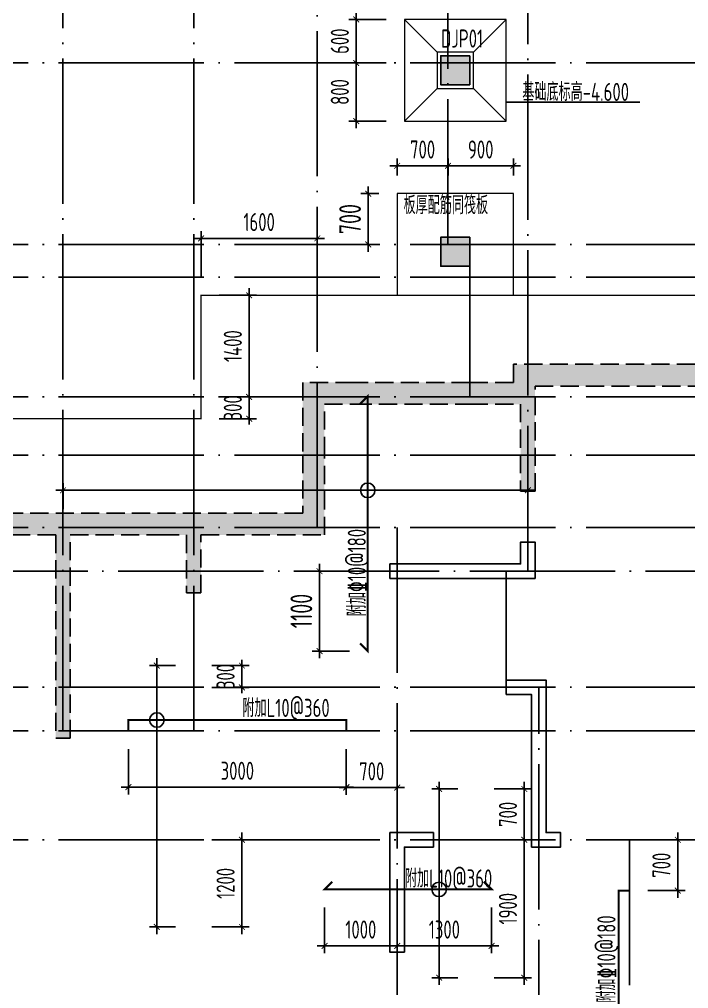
# Model space of a CAD drawing. Extents: x -668857 to 143095, y -247466 to 228182.
# Drawn here: x -398928 to -389716, y 201797 to 215146 of the extents above; entities that cross this region are included whole.
import ezdxf
from ezdxf.enums import TextEntityAlignment as Align

# ---------------------------------------------------------------- set-up
doc = ezdxf.new("R2010")
doc.units = 0
doc.header["$LTSCALE"] = 1000
doc.linetypes.add('DASH', pattern=[0.35, 0.25, -0.1])
doc.linetypes.add('DOTE', pattern=[2.42, 2, -0.2, 0.02, -0.2])
doc.layers.get('0').update_dxf_attribs({"linetype": 'CONTINUOUS'})
doc.layers.get('DEFPOINTS').update_dxf_attribs({"linetype": 'CONTINUOUS'})
for name, color, linetype in [('A-DOTE', 10, 'DOTE'), ('DIM', 2, 'CONTINUOUS'), ('DIM_ELEV', 3, 'CONTINUOUS'), ('S-B板配筋', 6, 'CONTINUOUS'), ('S-B板配筋号', 7, 'CONTINUOUS'), ('S-J基础底板', 5, 'CONTINUOUS'), ('S-J基础底板标注', 3, 'CONTINUOUS'), ('S-Q墙填充', 252, 'CONTINUOUS'), ('S-Q墙实线', 6, 'CONTINUOUS'), ('S-Q墙虚线', 6, 'DASH'), ('独立基础', 2, 'CONTINUOUS')]:
    doc.layers.add(name, color=color, linetype=linetype)
doc.layers.add('PUB_HATCH', color=8, linetype='CONTINUOUS', lineweight=9)
doc.layers.add('独基集中标注', color=7, linetype='CONTINUOUS', lineweight=18)
doc.styles.add('TSSD_DIMENSION', font='Tssdeng.shx', dxfattribs={"width": 0.7, "bigfont": 'tssdchn.shx'})
doc.styles.add('TSSD_REIN', font='tssdeng.shx', dxfattribs={"width": 0.7, "height": 300, "bigfont": 'tssdchn.shx'})
doc.styles.add('样式 1', font='yjkeng.shx', dxfattribs={"width": 0.7, "height": 250, "bigfont": 'yjkchn.shx'})
doc.dimstyles.new('TSSD_100_100$0', dxfattribs={"dimtxt": 300, "dimasz": 80, "dimexe": 100, "dimexo": 250, "dimgap": 100, "dimtad": 1, "dimdec": 0, "dimzin": 0, "dimdsep": 46, "dimtxsty": 'TSSD_DIMENSION', "dimblk": 'ARCHTICK', "dimcen": 0, "dimdle": 100, "dimclrd": 3, "dimclre": 3, "dimclrt": 7, "dimadec": 0, "dimazin": 0, "dimtfac": 1, "dimtdec": 0, "dimtix": 1, "dimtmove": 2, "dimatfit": 3, "dimldrblk": 'ARCHTICK', "dimfxl": 0, "dimtolj": 1, "dimtzin": 0, "dimarcsym": 0})

# ---------------------------------------------------------------- blocks, each defined once
blk = doc.blocks.new('20210726.16350016')
at = {"layer": 'A-DOTE'}
for p, q in [((34300, 10900), (34300, 21100)), ((36100, 10900), (36100, 21100)), ((37800, 13700), (37800, 21100)), ((39600, 17600), (39600, 21100)), ((40700, 13100.3), (40700, 21100)), ((55600, 20100), (3600, 20100)), ((55600, 17600), (3600, 17600)), ((39900, 15500), (39900, 17600)), ((55600, 17150), (3600, 17150)), ((55600, 15500), (3600, 15500)), ((55600, 14700), (3600, 14700)), ((55600, 13700), (3600, 13700)), ((38900.2, 13700), (38900, 3600)), ((3600, 13100.3), (55600, 13100.3)), ((40400, 11500), (40400, 13100)), ((55600, 11500), (3600, 11500)), ((40850, 3600.2), (40850, 11500)), ((55600, 10900), (3600, 10900)), ((55600, 9400), (3600, 9400)), ((42100, 9400), (42100, 3600))]:
    blk.add_line(p, q, dxfattribs=at)
blk = doc.blocks.new('A$C028C60F5')
at = {"color": 6}
blk.add_lwpolyline([(400, 0), (0, 0), (0, -400), (400, -400)], close=True, dxfattribs=at)
at = {"layer": 'PUB_HATCH'}
blk.add_solid([(0, -400), (400, -400), (0, 0), (400, 0)], dxfattribs=at)
blk = doc.blocks.new('A$C3EFA6995')
for p in [(9700, 100), (9700, -2400), (15900, -2400)]:
    blk.add_blockref('A$C028C60F5', p)
at = {"xscale": -1}
blk.add_blockref('A$C028C60F5', (16300, 100), dxfattribs=at)
blk = doc.blocks.new('20210824.17211196')
at = {"layer": 'S-Q墙填充', "ltscale": 0.5}
h = blk.add_hatch(dxfattribs=at)
h.set_pattern_fill('ARMORED', color=252, scale=30, style=0)
h.set_pattern_definition([(50, (48278.55, 29260.87), (215.17805, -18.82564), [22.5, -247.5]), (355, (48278.55, 29260.87), (-41.6254, 225.65764), [18, -198]), (100.4514, (48296.48, 29259.3), (173.5528, 206.83186), [19.12206, -210.34263]), (46.1842, (48278.55, 29320.87), (320.1723, -49.6557), [33.75, -371.25]), (96.6356, (48305.23, 29316.73), (280.3988, 292.2354), [28.6831, -315.5139]), (351.1842, (48278.55, 29320.87), (280.3986, 292.2356), [27, -297]), (21, (48308.55, 29305.87), (179.07212, -120.78567), [22.5, -247.5]), (326, (48308.55, 29305.87), (72.9946, 217.545), [18, -198]), (71.4514, (48323.47, 29295.8), (252.0668, 96.75915), [19.12206, -210.34263]), (37.5, (48278.55, 29260.87), (3.647957, 99.868156), [0, -195.6, 0, -201, 0, -198.75]), (7.5, (48278.55, 29260.87), (78.92086, 118.32351), [0, -114.6, 0, -191.1, 0, -75.75]), (327.5, (48211.65, 29260.87), (160.14673, -6.76646), [0, -75, 0, -234, 0, -310.5]), (317.5, (48181.65, 29260.87), (174.95585, 30.0315), [0, -97.5, 0, -155.4, 0, -220.5]), (45, (48278.55, 29260.87), (-106.06602, 106.06602), [])])
h.paths.add_polyline_path([(147542, 66729), (145942, 66729), (145542, 66729), (142642, 66729), (142192, 66729), (141292, 66729), (140842, 66729), (139342, 66729), (139342, 67529), (139342, 68529), (138692, 68529), (137042, 68529), (136442, 68529), (136442, 68779), (133242, 68779), (133242, 68529), (132642, 68529), (131042, 68529), (130342, 68529), (130342, 67529), (130342, 66729), (117642, 66729), (117192, 66729), (116292, 66729), (115842, 66729), (114342, 66729), (114342, 67529), (114342, 68529), (113692, 68529), (112042, 68529), (111442, 68529), (111442, 68779), (108242, 68779), (108242, 68529), (107642, 68529), (106042, 68529), (105342, 68529), (105342, 67529), (105342, 66729), (97142, 66729), (97142, 63729), (97142, 61129), (97142, 59029), (99942, 59029), (106442, 59029), (106442, 57829), (107492, 57829), (109842, 57829), (112192, 57829), (113242, 57829), (113242, 59029), (118842, 59029), (119742, 59029), (122342, 59029), (124942, 59029), (125842, 59029), (131442, 59029), (131442, 57829), (132492, 57829), (134842, 57829), (137192, 57829), (138242, 57829), (138242, 59029), (143842, 59029), (144742, 59029), (147542, 59029)])
h.paths.add_polyline_path([(100942, 59329), (100942, 60779), (100742, 60779), (100742, 59329), (99942, 59329), (97442, 59329), (97442, 61129), (97442, 63629), (98142, 63629), (98142, 63829), (97442, 63829), (97442, 66429), (97842, 66429), (98742, 66429), (99042, 66429), (99042, 65779), (99242, 65779), (99242, 66429), (101942, 66429), (101942, 63629), (102142, 63629), (102142, 66429), (102492, 66429), (103392, 66429), (103742, 66429), (103742, 65629), (103942, 65629), (103942, 66429), (105642, 66429), (105642, 67529), (105642, 68229), (106042, 68229), (107642, 68229), (108342, 68229), (108342, 67029), (108542, 67029), (108542, 68329), (108542, 68479), (111142, 68479), (111142, 68329), (111142, 67029), (111342, 67029), (111342, 68229), (112042, 68229), (113692, 68229), (114042, 68229), (114042, 67529), (114042, 66429), (115742, 66429), (115742, 65629), (115942, 65629), (115942, 66429), (116292, 66429), (117192, 66429), (117542, 66429), (117542, 63629), (117742, 63629), (117742, 66429), (120442, 66429), (120442, 63629), (120642, 63629), (120642, 66429), (120942, 66429), (121942, 66429), (122242, 66429), (122242, 66429), (122442, 66429), (122442, 66429), (122742, 66429), (123742, 66429), (124042, 66429), (124042, 63629), (124242, 63629), (124242, 66429), (126942, 66429), (126942, 63629), (127142, 63629), (127142, 66429), (127492, 66429), (128392, 66429), (128742, 66429), (128742, 65629), (128942, 65629), (128942, 66429), (130642, 66429), (130642, 67529), (130642, 68229), (131042, 68229), (132642, 68229), (133342, 68229), (133342, 67029), (133542, 67029), (133542, 68479), (136142, 68479), (136142, 67029), (136342, 67029), (136342, 68229), (137042, 68229), (138692, 68229), (139042, 68229), (139042, 67529), (139042, 66429), (140742, 66429), (140742, 65629), (140942, 65629), (140942, 66429), (141292, 66429), (142192, 66429), (142542, 66429), (142542, 63629), (142742, 63629), (142742, 66429), (145442, 66429), (145442, 65779), (145642, 65779), (145642, 66429), (145942, 66429), (146842, 66429), (147242, 66429), (147242, 63829), (146542, 63829), (146542, 63629), (147242, 63629), (147242, 61129), (147242, 59329), (144742, 59329), (143942, 59329), (143942, 60779), (143742, 60779), (143742, 59329), (138242, 59329), (138242, 59579), (137942, 59579), (137942, 59229), (137942, 58129), (137192, 58129), (134842, 58129), (132492, 58129), (131742, 58129), (131742, 59229), (131742, 59579), (131442, 59579), (131442, 59329), (125942, 59329), (125942, 60779), (125742, 60779), (125742, 59329), (124942, 59329), (122342, 59329), (119742, 59329), (118942, 59329), (118942, 60779), (118742, 60779), (118742, 59329), (113242, 59329), (113242, 59579), (112942, 59579), (112942, 59229), (112942, 58129), (112192, 58129), (109842, 58129), (107492, 58129), (106742, 58129), (106742, 59229), (106742, 59579), (106442, 59579), (106442, 59329)], flags=16)
at = {"layer": 'S-Q墙实线'}
for points in [[(131542, 65829), (133142, 65829), (133542, 65829), (133542, 66329), (133342, 66329), (133342, 66029), (133142, 66029), (131542, 66029)], [(133142, 64229), (133492, 64229), (133492, 62129), (133892, 62129), (133892, 62329), (133692, 62329), (133692, 64429), (133142, 64429)], [(131742, 60679), (131742, 62129), (132142, 62129), (132142, 62329), (131542, 62329), (131542, 60679)]]:
    blk.add_lwpolyline(points, close=True, dxfattribs=at)
at = {"layer": 'S-Q墙虚线', "linetype": 'ByBlock'}
for points in [[(132642, 73029), (132242, 73029), (132242, 72629), (132642, 72629)], [(132642, 70529), (132242, 70529), (132242, 70129), (132642, 70129)]]:
    blk.add_lwpolyline(points, close=True, dxfattribs=at)
at = {"layer": 'S-Q墙虚线', "color": 6}
for points in [[(145542, 66729), (142642, 66729), (142192, 66729), (141292, 66729), (140842, 66729), (139342, 66729), (139342, 67529), (139342, 68529), (138692, 68529), (137042, 68529), (136442, 68529), (136442, 68779), (133242, 68779), (133242, 68529), (132642, 68529), (131042, 68529), (130342, 68529), (130342, 67529), (130342, 66729), (117642, 66729)], [(124242, 66429), (126942, 66429), (126942, 63629), (127142, 63629), (127142, 66429), (127492, 66429), (128392, 66429), (128742, 66429), (128742, 65629), (128942, 65629), (128942, 66429), (130642, 66429), (130642, 67529), (130642, 68229), (131042, 68229), (132642, 68229), (133342, 68229), (133342, 67029), (133542, 67029), (133542, 68479), (136142, 68479)]]:
    blk.add_lwpolyline(points, dxfattribs=at)
blk = doc.blocks.new('_ArchTick')
at = {"color": 0, "linetype": 'ByBlock', "const_width": 0.15}
blk.add_lwpolyline([(-0.5, -0.5), (0.5, 0.5)], dxfattribs=at)
blk = doc.blocks.new('*D942')
at = {"layer": 'DEFPOINTS', "color": 0}
for p in [(-394292, 215146), (-393628, 215146), (-393628, 214546)]:
    blk.add_point(p, dxfattribs=at)
at = {"layer": 'S-J基础底板标注', "color": 3, "lineweight": -2}
for p, q in [((-394292, 214446), (-394292, 215246)), ((-393878, 215146), (-394392, 215146)), ((-393878, 214546), (-394392, 214546))]:
    blk.add_line(p, q, dxfattribs=at)
at = {"layer": 'S-J基础底板标注', "color": 3, "lineweight": -2, "xscale": 80, "yscale": 80, "zscale": 80}
for p, rotation in [((-394292, 215146), 90), ((-394292, 214546), 270)]:
    blk.add_blockref('_ArchTick', p, dxfattribs=dict(at, rotation=rotation))
at = {"layer": 'S-J基础底板标注', "color": 7, "insert": (-394517, 214846), "char_height": 250, "attachment_point": 5, "rotation": 90, "style": 'TSSD_DIMENSION'}
blk.add_mtext('\\A1;600', dxfattribs=at)
blk = doc.blocks.new('*D949')
at = {"layer": 'DEFPOINTS', "color": 0}
for p in [(-394292, 214546), (-393628, 214546), (-393628, 213746)]:
    blk.add_point(p, dxfattribs=at)
at = {"layer": 'S-J基础底板标注', "color": 3, "lineweight": -2}
for p, q in [((-393878, 214546), (-394392, 214546)), ((-394292, 213646), (-394292, 214646)), ((-393878, 213746), (-394392, 213746))]:
    blk.add_line(p, q, dxfattribs=at)
at = {"layer": 'S-J基础底板标注', "color": 3, "lineweight": -2, "xscale": 80, "yscale": 80, "zscale": 80}
for p, rotation in [((-394292, 214546), 90), ((-394292, 213746), 270)]:
    blk.add_blockref('_ArchTick', p, dxfattribs=dict(at, rotation=rotation))
at = {"layer": 'S-J基础底板标注', "color": 7, "insert": (-394517, 214146), "char_height": 250, "attachment_point": 5, "rotation": 90, "style": 'TSSD_DIMENSION'}
blk.add_mtext('\\A1;800', dxfattribs=at)
blk = doc.blocks.new('*D969')
at = {"layer": 'DEFPOINTS', "color": 0}
for p in [(-394828, 212130), (-396428, 211346), (-394828, 211346)]:
    blk.add_point(p, dxfattribs=at)
at = {"layer": 'S-J基础底板标注', "color": 3, "lineweight": -2}
for p, q in [((-396528, 212130), (-394728, 212130)), ((-396428, 211596), (-396428, 212230)), ((-394828, 211596), (-394828, 212230))]:
    blk.add_line(p, q, dxfattribs=at)
at = {"layer": 'S-J基础底板标注', "color": 3, "lineweight": -2, "xscale": 80, "yscale": 80, "zscale": 80, "rotation": 180}
blk.add_blockref('_ArchTick', (-396428, 212130), dxfattribs=at)
at = {"layer": 'S-J基础底板标注', "color": 3, "lineweight": -2, "xscale": 80, "yscale": 80, "zscale": 80}
blk.add_blockref('_ArchTick', (-394828, 212130), dxfattribs=at)
at = {"layer": 'S-J基础底板标注', "color": 7, "insert": (-395628, 212355), "char_height": 250, "attachment_point": 5, "style": 'TSSD_DIMENSION'}
blk.add_mtext('\\A1;1600', dxfattribs=at)
blk = doc.blocks.new('*D971')
at = {"layer": 'DEFPOINTS', "color": 0}
for p in [(-396428, 211346), (-395765, 211346), (-396428, 209946)]:
    blk.add_point(p, dxfattribs=at)
at = {"layer": 'S-J基础底板标注', "color": 3, "lineweight": -2}
for p, q in [((-396178, 211346), (-395665, 211346)), ((-395765, 209846), (-395765, 211446)), ((-396178, 209946), (-395665, 209946))]:
    blk.add_line(p, q, dxfattribs=at)
at = {"layer": 'S-J基础底板标注', "color": 3, "lineweight": -2, "xscale": 80, "yscale": 80, "zscale": 80}
for p, rotation in [((-395765, 211346), 90), ((-395765, 209946), 270)]:
    blk.add_blockref('_ArchTick', p, dxfattribs=dict(at, rotation=rotation))
at = {"layer": 'S-J基础底板标注', "color": 7, "insert": (-395990, 210646), "char_height": 250, "attachment_point": 5, "rotation": 90, "style": 'TSSD_DIMENSION'}
blk.add_mtext('\\A1;1400', dxfattribs=at)
blk = doc.blocks.new('*D975')
at = {"layer": 'DEFPOINTS', "color": 0}
for p in [(-396428, 209946), (-395765, 209946), (-396428, 209646)]:
    blk.add_point(p, dxfattribs=at)
at = {"layer": 'S-J基础底板标注', "color": 3, "lineweight": -2}
for p, q in [((-395765, 209946), (-395765, 210026)), ((-396178, 209946), (-395665, 209946)), ((-395765, 209646), (-395765, 209946)), ((-396178, 209646), (-395665, 209646)), ((-395765, 209646), (-395765, 209566))]:
    blk.add_line(p, q, dxfattribs=at)
at = {"layer": 'S-J基础底板标注', "color": 3, "lineweight": -2, "xscale": 80, "yscale": 80, "zscale": 80}
for p, rotation in [((-395765, 209946), 270), ((-395765, 209646), 90)]:
    blk.add_blockref('_ArchTick', p, dxfattribs=dict(at, rotation=rotation))
at = {"layer": 'S-J基础底板标注', "color": 7, "insert": (-395990, 209796), "char_height": 250, "attachment_point": 5, "rotation": 90, "style": 'TSSD_DIMENSION'}
blk.add_mtext('\\A1;300', dxfattribs=at)
blk = doc.blocks.new('*D1022')
at = {"layer": 'DEFPOINTS', "color": 0, "ltscale": 0.5}
for p in [(-396528, 206246), (-397036, 202646), (-396528, 202646)]:
    blk.add_point(p, dxfattribs=at)
at = {"layer": 'S-J基础底板标注', "color": 3, "lineweight": -2, "ltscale": 0.5}
for p, q in [((-397036, 206346), (-397036, 202546)), ((-396778, 206246), (-397136, 206246)), ((-396778, 202646), (-397136, 202646))]:
    blk.add_line(p, q, dxfattribs=at)
at = {"layer": 'S-J基础底板标注', "color": 3, "lineweight": -2, "ltscale": 0.5, "xscale": 80, "yscale": 80, "zscale": 80}
for p, rotation in [((-397036, 206246), 89.99950094254496), ((-397036, 202646), 269.9995009425449)]:
    blk.add_blockref('_ArchTick', p, dxfattribs=dict(at, rotation=rotation))
blk = doc.blocks.new('*D918')
at = {"layer": 'DEFPOINTS', "color": 0}
for p in [(-396528, 203846), (-395865, 203846), (-396528, 202646)]:
    blk.add_point(p, dxfattribs=at)
at = {"layer": 'S-J基础底板标注', "color": 3, "lineweight": -2}
for p, q in [((-395865, 202546), (-395865, 203946)), ((-396278, 203846), (-395765, 203846)), ((-396278, 202646), (-395765, 202646))]:
    blk.add_line(p, q, dxfattribs=at)
at = {"layer": 'S-J基础底板标注', "color": 3, "lineweight": -2, "xscale": 80, "yscale": 80, "zscale": 80}
for p, rotation in [((-395865, 203846), 90), ((-395865, 202646), 270)]:
    blk.add_blockref('_ArchTick', p, dxfattribs=dict(at, rotation=rotation))
at = {"layer": 'S-J基础底板标注', "color": 7, "insert": (-396090, 203246), "char_height": 250, "attachment_point": 5, "rotation": 90, "style": 'TSSD_DIMENSION'}
blk.add_mtext('\\A1;1200', dxfattribs=at)
blk = doc.blocks.new('*D919')
at = {"layer": 'DEFPOINTS', "color": 0}
for p in [(-394428, 205346), (-393728, 205346), (-394428, 204565)]:
    blk.add_point(p, dxfattribs=at)
at = {"layer": 'S-J基础底板标注', "color": 3, "lineweight": -2}
for p, q in [((-394428, 205096), (-394428, 204465)), ((-393728, 205096), (-393728, 204465)), ((-393628, 204565), (-394528, 204565))]:
    blk.add_line(p, q, dxfattribs=at)
at = {"layer": 'S-J基础底板标注', "color": 3, "lineweight": -2, "xscale": 80, "yscale": 80, "zscale": 80, "rotation": 180}
blk.add_blockref('_ArchTick', (-394428, 204565), dxfattribs=at)
at = {"layer": 'S-J基础底板标注', "color": 3, "lineweight": -2, "xscale": 80, "yscale": 80, "zscale": 80}
blk.add_blockref('_ArchTick', (-393728, 204565), dxfattribs=at)
at = {"layer": 'S-J基础底板标注', "color": 7, "insert": (-394078, 204790), "char_height": 250, "attachment_point": 5, "style": 'TSSD_DIMENSION'}
blk.add_mtext('\\A1;700', dxfattribs=at)
blk = doc.blocks.new('*D1026')
at = {"layer": 'DEFPOINTS', "color": 0, "ltscale": 0.5}
for p in [(-391928, 208660), (-398328, 208152), (-391928, 208152)]:
    blk.add_point(p, dxfattribs=at)
at = {"layer": 'S-J基础底板标注', "color": 3, "lineweight": -2, "ltscale": 0.5}
for p, q in [((-398428, 208660), (-391828, 208660)), ((-398328, 208402), (-398328, 208760)), ((-391928, 208402), (-391928, 208760))]:
    blk.add_line(p, q, dxfattribs=at)
at = {"layer": 'S-J基础底板标注', "color": 3, "lineweight": -2, "ltscale": 0.5, "xscale": 80, "yscale": 80, "zscale": 80, "rotation": 180}
blk.add_blockref('_ArchTick', (-398328, 208660), dxfattribs=at)
at = {"layer": 'S-J基础底板标注', "color": 3, "lineweight": -2, "ltscale": 0.5, "xscale": 80, "yscale": 80, "zscale": 80}
blk.add_blockref('_ArchTick', (-391928, 208660), dxfattribs=at)
blk = doc.blocks.new('*D929')
at = {"layer": 'DEFPOINTS', "color": 0}
for p in [(-397428, 205346), (-394428, 205346), (-397428, 204572)]:
    blk.add_point(p, dxfattribs=at)
at = {"layer": 'S-J基础底板标注', "color": 3, "lineweight": -2}
for p, q in [((-397428, 205096), (-397428, 204472)), ((-394428, 205096), (-394428, 204472)), ((-394328, 204572), (-397528, 204572))]:
    blk.add_line(p, q, dxfattribs=at)
at = {"layer": 'S-J基础底板标注', "color": 3, "lineweight": -2, "xscale": 80, "yscale": 80, "zscale": 80}
for p, rotation in [((-397428, 204572), 179.9999801372068), ((-394428, 204572), 359.9999801372068)]:
    blk.add_blockref('_ArchTick', p, dxfattribs=dict(at, rotation=rotation))
at = {"layer": 'S-J基础底板标注', "color": 7, "insert": (-395928, 204797), "char_height": 250, "attachment_point": 5, "rotation": 360, "style": 'TSSD_DIMENSION'}
blk.add_mtext('\\A1;3000', dxfattribs=at)
blk = doc.blocks.new('*D1034')
at = {"layer": 'DEFPOINTS', "color": 0, "ltscale": 0.5}
for p in [(-392642, 204547), (-393150, 201947), (-392642, 201947)]:
    blk.add_point(p, dxfattribs=at)
at = {"layer": 'S-J基础底板标注', "color": 3, "lineweight": -2, "ltscale": 0.5}
for p, q in [((-392892, 204547), (-393250, 204547)), ((-393150, 204647), (-393150, 201847)), ((-392892, 201947), (-393250, 201947))]:
    blk.add_line(p, q, dxfattribs=at)
at = {"layer": 'S-J基础底板标注', "color": 3, "lineweight": -2, "ltscale": 0.5, "xscale": 80, "yscale": 80, "zscale": 80}
for p, rotation in [((-393150, 204547), 90), ((-393150, 201947), 270)]:
    blk.add_blockref('_ArchTick', p, dxfattribs=dict(at, rotation=rotation))
blk = doc.blocks.new('*D986')
at = {"layer": 'DEFPOINTS', "color": 0}
for p in [(-392642, 204547), (-391978, 204547), (-392642, 203846)]:
    blk.add_point(p, dxfattribs=at)
at = {"layer": 'S-J基础底板标注', "color": 3, "lineweight": -2}
for p, q in [((-392392, 204547), (-391878, 204547)), ((-391978, 203746), (-391978, 204647)), ((-392392, 203846), (-391878, 203846))]:
    blk.add_line(p, q, dxfattribs=at)
at = {"layer": 'S-J基础底板标注', "color": 3, "lineweight": -2, "xscale": 80, "yscale": 80, "zscale": 80}
for p, rotation in [((-391978, 204547), 90), ((-391978, 203846), 270)]:
    blk.add_blockref('_ArchTick', p, dxfattribs=dict(at, rotation=rotation))
at = {"layer": 'S-J基础底板标注', "color": 7, "insert": (-392203, 204197), "char_height": 250, "attachment_point": 5, "rotation": 90, "style": 'TSSD_DIMENSION'}
blk.add_mtext('\\A1;700', dxfattribs=at)
blk = doc.blocks.new('*D987')
at = {"layer": 'DEFPOINTS', "color": 0}
for p in [(-392642, 203846), (-391978, 203846), (-392642, 201947)]:
    blk.add_point(p, dxfattribs=at)
at = {"layer": 'S-J基础底板标注', "color": 3, "lineweight": -2}
for p, q in [((-391978, 201847), (-391978, 203946)), ((-392392, 203846), (-391878, 203846)), ((-392392, 201947), (-391878, 201947))]:
    blk.add_line(p, q, dxfattribs=at)
at = {"layer": 'S-J基础底板标注', "color": 3, "lineweight": -2, "xscale": 80, "yscale": 80, "zscale": 80}
for p, rotation in [((-391978, 203846), 90), ((-391978, 201947), 270)]:
    blk.add_blockref('_ArchTick', p, dxfattribs=dict(at, rotation=rotation))
at = {"layer": 'S-J基础底板标注', "color": 7, "insert": (-392203, 202897), "char_height": 250, "attachment_point": 5, "rotation": 90, "style": 'TSSD_DIMENSION'}
blk.add_mtext('\\A1;1900', dxfattribs=at)
blk = doc.blocks.new('*D988')
at = {"layer": 'DEFPOINTS', "color": 0}
for p in [(-394728, 203164), (-393728, 203164), (-394728, 202385)]:
    blk.add_point(p, dxfattribs=at)
at = {"layer": 'S-J基础底板标注', "color": 3, "lineweight": -2}
for p, q in [((-394728, 202914), (-394728, 202285)), ((-393728, 202914), (-393728, 202285)), ((-393628, 202385), (-394828, 202385))]:
    blk.add_line(p, q, dxfattribs=at)
at = {"layer": 'S-J基础底板标注', "color": 3, "lineweight": -2, "xscale": 80, "yscale": 80, "zscale": 80, "rotation": 180}
blk.add_blockref('_ArchTick', (-394728, 202385), dxfattribs=at)
at = {"layer": 'S-J基础底板标注', "color": 3, "lineweight": -2, "xscale": 80, "yscale": 80, "zscale": 80}
blk.add_blockref('_ArchTick', (-393728, 202385), dxfattribs=at)
at = {"layer": 'S-J基础底板标注', "color": 7, "insert": (-394228, 202610), "char_height": 250, "attachment_point": 5, "style": 'TSSD_DIMENSION'}
blk.add_mtext('\\A1;1000', dxfattribs=at)
blk = doc.blocks.new('*D993')
at = {"layer": 'DEFPOINTS', "color": 0}
for p in [(-393728, 203164), (-392428, 203164), (-393728, 202385)]:
    blk.add_point(p, dxfattribs=at)
at = {"layer": 'S-J基础底板标注', "color": 3, "lineweight": -2}
for p, q in [((-393728, 202914), (-393728, 202285)), ((-392428, 202914), (-392428, 202285)), ((-392328, 202385), (-393828, 202385))]:
    blk.add_line(p, q, dxfattribs=at)
at = {"layer": 'S-J基础底板标注', "color": 3, "lineweight": -2, "xscale": 80, "yscale": 80, "zscale": 80, "rotation": 180}
blk.add_blockref('_ArchTick', (-393728, 202385), dxfattribs=at)
at = {"layer": 'S-J基础底板标注', "color": 3, "lineweight": -2, "xscale": 80, "yscale": 80, "zscale": 80}
blk.add_blockref('_ArchTick', (-392428, 202385), dxfattribs=at)
at = {"layer": 'S-J基础底板标注', "color": 7, "insert": (-393078, 202610), "char_height": 250, "attachment_point": 5, "style": 'TSSD_DIMENSION'}
blk.add_mtext('\\A1;1300', dxfattribs=at)
blk = doc.blocks.new('*D997')
at = {"layer": 'DEFPOINTS', "color": 0}
for p in [(-394797, 207547), (-394133, 207547), (-394133, 206446)]:
    blk.add_point(p, dxfattribs=at)
at = {"layer": 'S-J基础底板标注', "color": 3, "lineweight": -2}
for p, q in [((-394797, 206346), (-394797, 207647)), ((-394383, 207547), (-394897, 207547)), ((-394383, 206446), (-394897, 206446))]:
    blk.add_line(p, q, dxfattribs=at)
at = {"layer": 'S-J基础底板标注', "color": 3, "lineweight": -2, "xscale": 80, "yscale": 80, "zscale": 80}
for p, rotation in [((-394797, 207547), 90), ((-394797, 206446), 270)]:
    blk.add_blockref('_ArchTick', p, dxfattribs=dict(at, rotation=rotation))
at = {"layer": 'S-J基础底板标注', "color": 7, "insert": (-395047, 206997), "char_height": 300, "attachment_point": 5, "rotation": 90, "style": 'TSSD_DIMENSION'}
blk.add_mtext('\\A1;1100', dxfattribs=at)
blk = doc.blocks.new('*D1003')
at = {"layer": 'DEFPOINTS', "color": 0}
for p in [(-390528, 203846), (-389865, 203846), (-390528, 203146)]:
    blk.add_point(p, dxfattribs=at)
at = {"layer": 'S-J基础底板标注', "color": 3, "lineweight": -2}
for p, q in [((-389865, 203046), (-389865, 203946)), ((-390278, 203846), (-389765, 203846)), ((-390278, 203146), (-389765, 203146))]:
    blk.add_line(p, q, dxfattribs=at)
at = {"layer": 'S-J基础底板标注', "color": 3, "lineweight": -2, "xscale": 80, "yscale": 80, "zscale": 80}
for p, rotation in [((-389865, 203846), 90), ((-389865, 203146), 270)]:
    blk.add_blockref('_ArchTick', p, dxfattribs=dict(at, rotation=rotation))
at = {"layer": 'S-J基础底板标注', "color": 7, "insert": (-390090, 203496), "char_height": 250, "attachment_point": 5, "rotation": 90, "style": 'TSSD_DIMENSION'}
blk.add_mtext('\\A1;700', dxfattribs=at)
blk = doc.blocks.new('*D1007')
at = {"layer": 'DEFPOINTS', "color": 0}
for p in [(-396528, 206246), (-395865, 206246), (-396528, 205946)]:
    blk.add_point(p, dxfattribs=at)
at = {"layer": 'S-J基础底板标注', "color": 3, "lineweight": -2}
for p, q in [((-395865, 206246), (-395865, 206326)), ((-396278, 206246), (-395765, 206246)), ((-395865, 205946), (-395865, 206246)), ((-396278, 205946), (-395765, 205946)), ((-395865, 205946), (-395865, 205866))]:
    blk.add_line(p, q, dxfattribs=at)
at = {"layer": 'S-J基础底板标注', "color": 3, "lineweight": -2, "xscale": 80, "yscale": 80, "zscale": 80}
for p, rotation in [((-395865, 206246), 270), ((-395865, 205946), 90)]:
    blk.add_blockref('_ArchTick', p, dxfattribs=dict(at, rotation=rotation))
at = {"layer": 'S-J基础底板标注', "color": 7, "insert": (-396090, 206096), "char_height": 250, "attachment_point": 5, "rotation": 90, "style": 'TSSD_DIMENSION'}
blk.add_mtext('\\A1;300', dxfattribs=at)
blk = doc.blocks.new('20210824.18211977')
at = {"layer": '独立基础', "lineweight": 18}
for p, q in [((100924, 64747), (101374, 64297)), ((102324, 64747), (101874, 64297)), ((100924, 63347), (101374, 63797)), ((102324, 63347), (101874, 63797))]:
    blk.add_line(p, q, dxfattribs=at)
for points in [[(102324, 64747), (100924, 64747), (100924, 63347), (102324, 63347)], [(101874, 64297), (101374, 64297), (101374, 63797), (101874, 63797)]]:
    blk.add_lwpolyline(points, close=True, dxfattribs=at)
blk = doc.blocks.new('*D1093')
at = {"layer": 'DEFPOINTS', "color": 0}
for p in [(-393728, 213129), (-393728, 212746), (-393028, 212746)]:
    blk.add_point(p, dxfattribs=at)
at = {"layer": 'S-J基础底板标注', "color": 3, "lineweight": -2}
for p, q in [((-393728, 212996), (-393728, 213229)), ((-393028, 212996), (-393028, 213229)), ((-392928, 213129), (-393828, 213129))]:
    blk.add_line(p, q, dxfattribs=at)
at = {"layer": 'S-J基础底板标注', "color": 3, "lineweight": -2, "xscale": 80, "yscale": 80, "zscale": 80}
for p, rotation in [((-393728, 213129), 179.99999786514), ((-393028, 213129), 359.99999786514)]:
    blk.add_blockref('_ArchTick', p, dxfattribs=dict(at, rotation=rotation))
at = {"layer": 'S-J基础底板标注', "color": 7, "insert": (-393378, 213354), "char_height": 250, "attachment_point": 5, "rotation": 360, "style": 'TSSD_DIMENSION'}
blk.add_mtext('\\A1;700', dxfattribs=at)
blk = doc.blocks.new('*D1094')
at = {"layer": 'DEFPOINTS', "color": 0}
for p in [(-393028, 213129), (-393028, 212746), (-392128, 212746)]:
    blk.add_point(p, dxfattribs=at)
at = {"layer": 'S-J基础底板标注', "color": 3, "lineweight": -2}
for p, q in [((-393028, 212996), (-393028, 213229)), ((-392128, 212996), (-392128, 213229)), ((-392028, 213129), (-393128, 213129))]:
    blk.add_line(p, q, dxfattribs=at)
at = {"layer": 'S-J基础底板标注', "color": 3, "lineweight": -2, "xscale": 80, "yscale": 80, "zscale": 80}
for p, rotation in [((-393028, 213129), 180.0000016604507), ((-392128, 213129), 1.660450656970625e-06)]:
    blk.add_blockref('_ArchTick', p, dxfattribs=dict(at, rotation=rotation))
at = {"layer": 'S-J基础底板标注', "color": 7, "insert": (-392578, 213354), "char_height": 250, "attachment_point": 5, "rotation": 0, "style": 'TSSD_DIMENSION'}
blk.add_mtext('\\A1;900', dxfattribs=at)
blk = doc.blocks.new('*D1089')
at = {"layer": 'DEFPOINTS', "color": 0}
for p in [(-393728, 212746), (-394126, 212046), (-393728, 212046)]:
    blk.add_point(p, dxfattribs=at)
at = {"layer": 'DIM', "color": 3, "lineweight": -2}
for p, q in [((-394126, 212846), (-394126, 211946)), ((-393978, 212746), (-394226, 212746)), ((-393978, 212046), (-394226, 212046))]:
    blk.add_line(p, q, dxfattribs=at)
at = {"layer": 'DIM', "color": 3, "lineweight": -2, "xscale": 80, "yscale": 80, "zscale": 80}
for p, rotation in [((-394126, 212746), 90), ((-394126, 212046), 270)]:
    blk.add_blockref('_ArchTick', p, dxfattribs=dict(at, rotation=rotation))
at = {"layer": 'DIM', "color": 7, "insert": (-394376, 212396), "char_height": 300, "attachment_point": 5, "rotation": 90, "style": 'TSSD_DIMENSION'}
blk.add_mtext('\\A1;700', dxfattribs=at)

msp = doc.modelspace()

# ---------------------------------------------------------------- linework, layer by layer
at = {"layer": 'DIM_ELEV'}
msp.add_line((-390385.56, 214008.1), (-392228.29, 214008.1), dxfattribs=at)
at = {"layer": 'S-B板配筋', "const_width": 30}
for points in [[(-394239.3, 206552.47), (-394133.24, 206446.41), (-394133.24, 209956.52), (-394239.3, 209850.45)], [(-394427.63, 205346.41), (-394427.63, 205496.41), (-397428.25, 205496.41), (-397428.25, 205346.41)], [(-392534.33, 203269.58), (-392428.27, 203163.51), (-394728.21, 203163.51), (-394622.15, 203269.58)], [(-390528.28, 203146.41), (-390678.28, 203146.41), (-390678.27, 200846.41), (-390528.27, 200846.41)]]:
    msp.add_lwpolyline(points, dxfattribs=at)
at = {"layer": 'S-J基础底板', "const_width": 20}
msp.add_lwpolyline([(-420128.32, 198246.4), (-410928.24, 198246.4), (-410928.29, 199446.31), (-395128.28, 199446.66), (-395128.29, 198246.41), (-385928.3, 198246.39), (-385928.29, 199346.41), (-377028.3, 199346.41), (-377028.28, 209646.41), (-384628.3, 209646.41), (-384628.28, 211346.41), (-396428.28, 211346.41), (-396428.28, 209646.41), (-409628.28, 209646.41), (-409628.28, 211346.41), (-421428.28, 211346.41), (-421428.29, 209646.41), (-429028.29, 209646.41), (-429028.29, 199346.5), (-420128.28, 199346.32)], close=True, dxfattribs=at)
at = {"layer": 'S-J基础底板标注', "color": 2, "ltscale": 0.5}
for centre in [(-394133.24, 208659.76), (-397036.09, 205496.41), (-393150.17, 203163.51)]:
    msp.add_circle(centre, 100, dxfattribs=at)
at = {"layer": 'S-Q墙虚线', "linetype": 'ByBlock'}
for points in [[(-392728.29, 214646.41), (-393128.29, 214646.41), (-393128.29, 214246.41), (-392728.29, 214246.41)], [(-392728.29, 212146.41), (-393128.29, 212146.41), (-393128.29, 211746.41), (-392728.29, 211746.41)]]:
    msp.add_lwpolyline(points, close=True, dxfattribs=at)
at = {"layer": '独立基础', "lineweight": 18}
msp.add_lwpolyline([(-392128.28, 212746.4), (-393728.28, 212746.4), (-393728.28, 211346.41), (-392128.28, 211346.41)], close=True, dxfattribs=at)

# ---------------------------------------------------------------- block references
at = {"xscale": -1}
msp.add_blockref('A$C3EFA6995', (-376828.28, 214546.41), dxfattribs=at)
at = {"layer": 'A-DOTE'}
msp.add_blockref('20210726.16350016', (-432628.28, 194446.36), dxfattribs=at)
at = {"layer": 'S-Q墙实线'}
msp.add_blockref('20210824.17211196', (-525370.58, 141617.42), dxfattribs=at)
at = {"layer": '独立基础'}
msp.add_blockref('20210824.18211977', (-494552.63, 150399.73), dxfattribs=at)

# ---------------------------------------------------------------- texts
at = {"layer": 'S-B板配筋号', "color": 1, "style": 'TSSD_REIN', "width": 0.7}
for s, p in [('板厚配筋同筏板', (-393639.85, 212463.51)), ('附加L10@360', (-395858.37, 205538.24)), ('附加L10@360', (-393620.02, 203188.77))]:
    msp.add_text(s, height=250, dxfattribs=at).set_placement(p)
for p in [(-394158.63, 206925.95), (-390722.22, 201603.32)]:
    msp.add_text('附加%%13210@180', height=250, rotation=90, dxfattribs=at).set_placement(p)
at = {"layer": '独基集中标注', "style": '样式 1', "width": 0.7}
msp.add_text('DJ%%142P%%14301', height=250, dxfattribs=at).set_placement((-393125.31, 215007.54), align=Align.TOP_LEFT)
msp.add_text('基础底标高-4.600', height=250, dxfattribs=at).set_placement((-392005.2, 214022.43))

# ---------------------------------------------------------------- dimensions: what is measured, and where the dimension line sits
at = {"layer": 'DIM'}
dim = msp.add_linear_dim(base=(-394125.8, 212046.41), p1=(-393728.28, 212746.4), p2=(-393728.28, 212046.41), angle=90, dimstyle='TSSD_100_100$0', dxfattribs=at)
dim.commit()
dim.dimension.update_dxf_attribs({"geometry": '*D1089', "text_midpoint": (-394375.8, 212396.41)})
at = {"layer": 'S-J基础底板标注'}
for p1, p2, distance, override, picture, middle in [((-393628.29, 214546.41), (-393628.29, 215146.41), 663.65, {"dimtxt": 250}, '*D942', (-394516.94, 214846.41)), ((-393628.29, 213746.41), (-393628.29, 214546.41), 663.65, {"dimtxt": 250}, '*D949', (-394516.94, 214146.41)), ((-393028.28, 212746.4), (-393728.28, 212746.4), -382.91, {"dimtxt": 250}, '*D1093', (-393378.28, 213354.31)), ((-392128.28, 212746.4), (-393028.28, 212746.4), -382.91, {"dimtxt": 250}, '*D1094', (-392578.28, 213354.31)), ((-396428.28, 211346.41), (-394828.28, 211346.41), 784.07, {"dimtxt": 250}, '*D969', (-395628.28, 212355.48)), ((-396428.28, 209946.41), (-396428.28, 211346.41), -663.65, {"dimtxt": 250}, '*D971', (-395989.63, 210646.41)), ((-396428.28, 209646.41), (-396428.28, 209946.41), -663.65, {"dimtxt": 250}, '*D975', (-395989.63, 209796.41)), ((-394133.24, 206446.41), (-394133.24, 207546.68), 663.65, {"dimlfac": -1}, '*D997', (-395046.89, 206996.54)), ((-396528.28, 205946.41), (-396528.28, 206245.93), -663.65, {"dimtxt": 250}, '*D1007', (-396089.63, 206096.17)), ((-394428, 205346.41), (-397428.25, 205346.41), 774.46, {"dimtxt": 250}, '*D929', (-395928.13, 204796.94)), ((-393728.12, 205346.41), (-394428, 205346.41), 781.06, {"dimtxt": 250}, '*D919', (-394078.06, 204790.34)), ((-392641.94, 203846.44), (-392641.94, 204546.66), -663.65, {"dimtxt": 250}, '*D986', (-392203.28, 204196.55)), ((-396528.37, 202646.29), (-396528.37, 203846.41), -663.65, {"dimtxt": 250}, '*D918', (-396089.72, 203246.35)), ((-392641.93, 201946.75), (-392641.94, 203846.44), -663.65, {"dimtxt": 250}, '*D987', (-392203.28, 202896.59)), ((-390528.28, 203146.45), (-390528.28, 203846.41), -663.65, {"dimtxt": 250}, '*D1003', (-390089.63, 203496.43)), ((-393728.2, 203163.51), (-394728.21, 203163.51), 778.4, {"dimtxt": 250}, '*D988', (-394228.21, 202610.11)), ((-392428.27, 203163.51), (-393728.2, 203163.51), 778.4, {"dimtxt": 250}, '*D993', (-393078.24, 202610.11))]:
    dim = msp.add_aligned_dim(p1=p1, p2=p2, distance=distance, dimstyle='TSSD_100_100$0', override=override, dxfattribs=at)
    dim.commit()
    dim.dimension.update_dxf_attribs({"geometry": picture, "text_midpoint": middle})
at = {"layer": 'S-J基础底板标注', "color": 2, "ltscale": 0.5}
for p1, p2, distance, picture, middle in [((-398328.28, 208151.54), (-391928.33, 208151.54), 508.22, '*D1026', (-395128.31, 208659.76)), ((-396528.34, 206245.93), (-396528.37, 202646.29), -507.94, '*D1022', (-397036.29, 204446.11)), ((-392641.94, 204546.66), (-392641.93, 201946.75), -507.98, '*D1034', (-393149.91, 203246.71))]:
    dim = msp.add_aligned_dim(p1=p1, p2=p2, distance=distance, text=' ', dimstyle='TSSD_100_100$0', dxfattribs=at)
    dim.commit()
    dim.dimension.update_dxf_attribs({"geometry": picture, "text_midpoint": middle})

doc.saveas('drawing.dxf')
